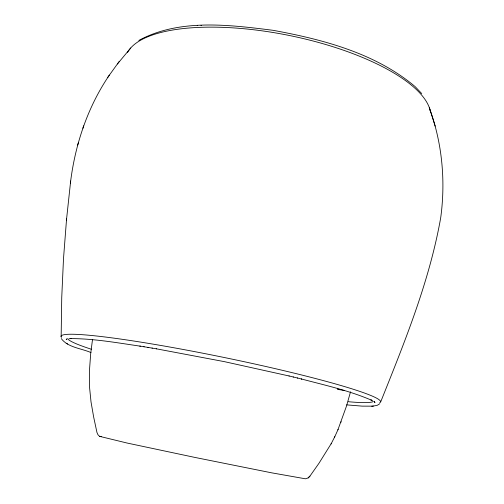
<?xml version="1.0" encoding="UTF-8"?>
<svg xmlns="http://www.w3.org/2000/svg" width="504" height="504" viewBox="0 0 504 504"><rect width="100%" height="100%" fill="white"/><g stroke="black" fill="none" stroke-linecap="round" stroke-linejoin="round"><path stroke-width="0.76" d="M61.154 336.527L61.74 297.461L63.498 258.728L66.572 218.925M70.459 183.053L70.661 181.024C75.48 143.464 87.973 106.539 109.355 75.134M66.408 220.588L70.661 181.024M92.516 339.438L90.676 353.795L89.466 370.402L89.479 386.581L91.022 401.927L93.656 417.016L96.957 432.47L97.965 434.757L99.679 436.433M350.519 391.822L346.576 405.859L337.901 429.855M77.66 145.039L78.378 142.758M82.902 128.249L83.658 125.849M380.74 401.77C404.466 342.411 429.068 282.41 440.439 219.234L440.824 216.884C445.574 181.062 442.26 144.068 430.07 109.985M99.42 436.306L127.008 443.022L194.972 457.437L271.65 472.828L305.418 478.8L308.171 477.912L309.928 476.135L318.963 463.289L331.185 443.684M340.918 422.289L341.164 421.728M334.618 437.081L338.108 429.389M331.065 443.967L334.782 436.71M117.394 64.002L130.731 47.987M107.61 77.585L119.146 61.545M338.304 389.195L337.926 389.435L344.641 390.493M379.783 403.729L377.187 405.361L372.815 406.123M308.171 477.912L309.928 476.135M67.032 338.858L66.2 339.381L66.578 339.198M138.839 40.433C179.418 18.427 229.093 24.803 273.036 30.303C323.007 39.507 375.234 53.115 414.931 86.461M100.548 436.565L101.26 436.577M69.067 338.719L71.297 338.562L70.667 338.594C94.034 338.6 117.167 342.815 140.225 346.154L139.879 346.097L144.188 346.79M346.613 404.87L362.137 406.13L372.317 406.161M371.738 406.205L373.401 406.079M197.228 25.641L197.606 25.622M200.964 25.458L201.335 25.439M337.907 389.428L337.756 389.258A5.607 2.255 -78 0 1 337.699 388.25M143.861 346.733L148.226 347.451M147.918 347.401L152.34 348.132M152.038 348.088L156.517 348.844M156.234 348.793L224.362 361.645L289.252 376.016M288.968 375.946L293.492 377.036M293.196 376.967L297.662 378.057M297.347 377.975L301.751 379.065L301.417 378.983C324.973 385.22 349.014 390.531 371.473 400.182L370.906 399.905L372.777 400.888M90.966 352.567C81.276 348.314 67.945 347.558 61.28 338.594M66.207 343.268L66.723 343.539M67.101 343.734L67.618 344.005M374.201 401.783L374.976 402.545L374.333 401.48M415.34 86.833L421.747 93.605M429.351 107.635L435.191 126.107M127.493 52.574A155.484 54.337 11.4 0 1 287.406 35.104A155.484 54.337 11.4 0 1 430.574 112.537M373.395 401.556A156.587 11.542 11.6 0 1 348.233 401.713M91.319 349.228A156.587 11.542 11.6 0 1 67.662 338.701M61.4 337.384A163.088 12.033 11.6 0 1 225.798 357.827A163.088 12.033 11.6 0 1 379.669 402.809"/></g></svg>
